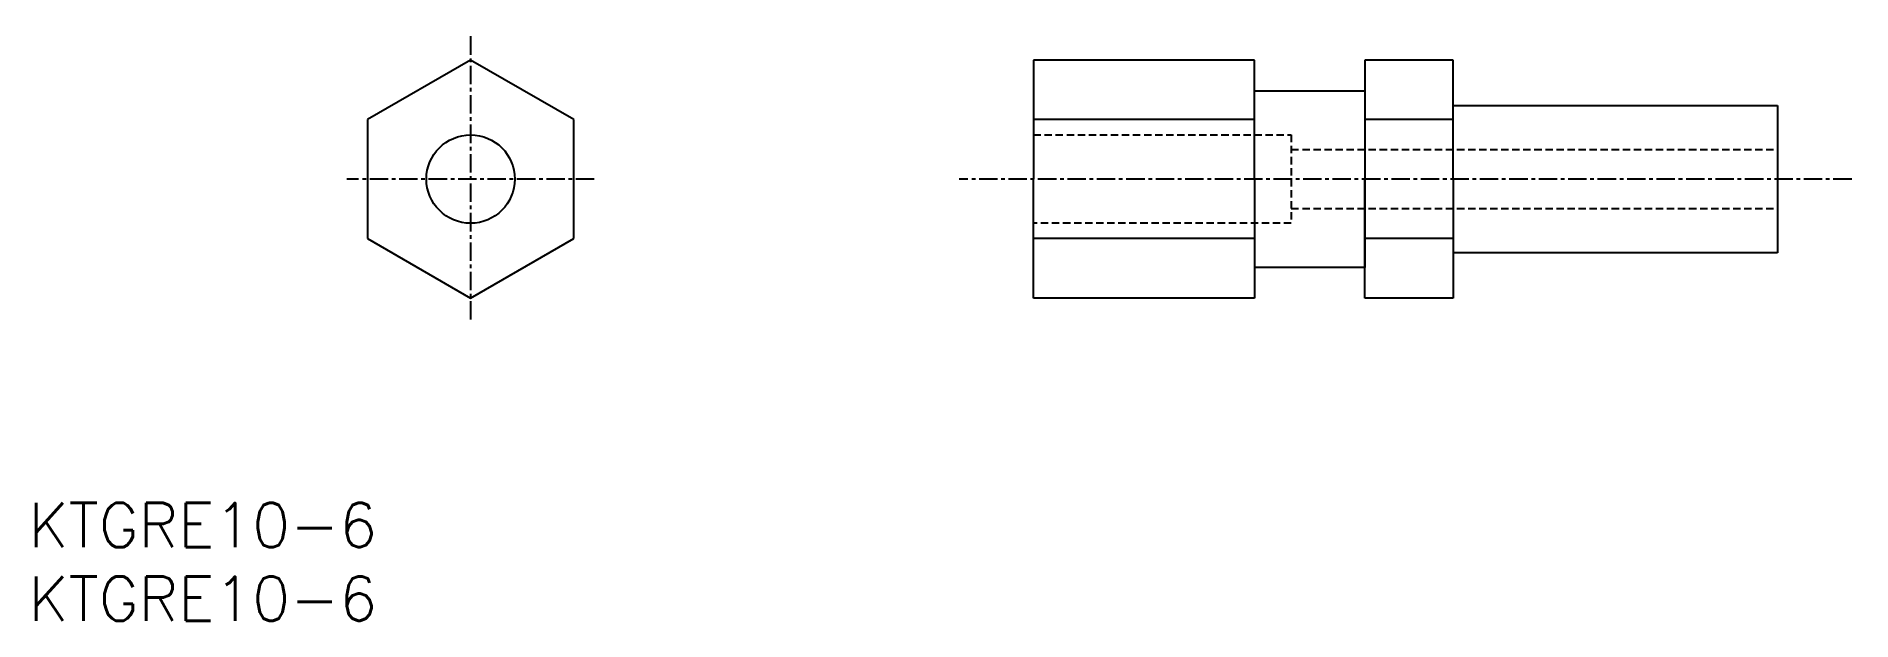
# Model space of a CAD drawing. Extents: x 1 to 124, y 0 to 40.
import ezdxf

# ---------------------------------------------------------------- set-up
doc = ezdxf.new("R2010")
doc.units = 0
doc.linetypes.add('CENTER', pattern=[2, 1.25, -0.25, 0.25, -0.25])
doc.linetypes.add('DASHED', pattern=[0.75, 0.5, -0.25])
doc.layers.get('0').update_dxf_attribs({"linetype": 'CONTINUOUS'})
doc.layers.add('CENTER', color=1, linetype='CENTER')
doc.styles.get("Standard").update_dxf_attribs({"font": 'txt.shx'})

# ---------------------------------------------------------------- blocks, each defined once
blk = doc.blocks.new('*U5')
at = {"color": 7, "linetype": 'CONTINUOUS'}
blk.add_text('KTGRE10-6', height=3, dxfattribs=at).set_placement((0, 0))
blk = doc.blocks.new('*U6')
at = {"color": 7, "linetype": 'CONTINUOUS'}
blk.add_text('KTGRE10-6', height=3, dxfattribs=at).set_placement((0, 5))

msp = doc.modelspace()

# ---------------------------------------------------------------- linework, layer by layer
at = {"color": 7, "linetype": 'CONTINUOUS'}
for p, q in [((30, 38.08), (23, 34.04)), ((37, 34.04), (30, 38.08)), ((83.22, 38.08), (68.22, 38.08)), ((68.22, 38.08), (68.22, 34.04)), ((83.22, 34.04), (83.22, 38.08)), ((96.72, 38.08), (90.72, 38.08)), ((90.72, 38.08), (90.72, 36)), ((96.72, 34.04), (96.72, 38.08)), ((83.22, 36), (90.71, 36)), ((90.71, 36), (90.71, 24)), ((90.71, 36), (90.72, 36)), ((90.72, 36), (90.72, 34.04)), ((96.72, 35), (118.72, 35)), ((118.72, 35), (118.72, 25)), ((23, 34.04), (23, 25.96)), ((37, 25.96), (37, 34.04)), ((83.22, 34.04), (68.22, 34.04)), ((68.22, 34.04), (68.22, 33)), ((83.22, 30), (83.22, 34.04)), ((96.72, 34.04), (90.72, 34.04)), ((90.72, 34.04), (90.72, 30)), ((96.72, 30), (96.72, 34.04)), ((68.22, 33), (68.22, 30)), ((68.22, 27), (68.22, 30)), ((83.22, 30), (83.22, 25.96)), ((90.72, 25.96), (90.72, 30)), ((96.72, 30), (96.72, 25.96)), ((23, 25.96), (30, 21.92)), ((30, 21.92), (37, 25.96)), ((68.22, 25.96), (68.22, 27)), ((68.22, 21.92), (68.22, 25.96)), ((83.22, 25.96), (68.22, 25.96)), ((83.22, 25.96), (83.22, 21.92)), ((96.72, 25.96), (90.72, 25.96)), ((90.72, 24), (90.72, 25.96)), ((96.72, 25.96), (96.72, 21.92)), ((118.72, 25), (96.72, 25)), ((90.71, 24), (83.22, 24)), ((90.71, 24), (90.72, 24)), ((90.72, 21.92), (90.72, 24)), ((83.22, 21.92), (68.22, 21.92)), ((96.72, 21.92), (90.72, 21.92))]:
    msp.add_line(p, q, dxfattribs=at)
at = {"color": 3, "linetype": 'DASHED'}
for p, q in [((68.22, 33), (85.72, 33)), ((85.72, 33), (85.72, 27)), ((85.72, 32), (118.72, 32)), ((85.72, 28), (118.72, 28)), ((85.72, 27), (68.22, 27))]:
    msp.add_line(p, q, dxfattribs=at)
at = {"color": 7, "linetype": 'CONTINUOUS'}
msp.add_circle((30, 30), 3, dxfattribs=at)
at = {"layer": 'CENTER', "color": 1, "linetype": 'CENTER'}
for p, q in [((30, 39.7), (30, 20.3)), ((38.4, 30), (21.6, 30)), ((123.77, 30), (63.17, 30))]:
    msp.add_line(p, q, dxfattribs=at)

# ---------------------------------------------------------------- block references
at = {"color": 7, "linetype": 'CONTINUOUS'}
for name in ['*U6', '*U5']:
    msp.add_blockref(name, (0, 0), dxfattribs=at)

doc.saveas('drawing.dxf')
